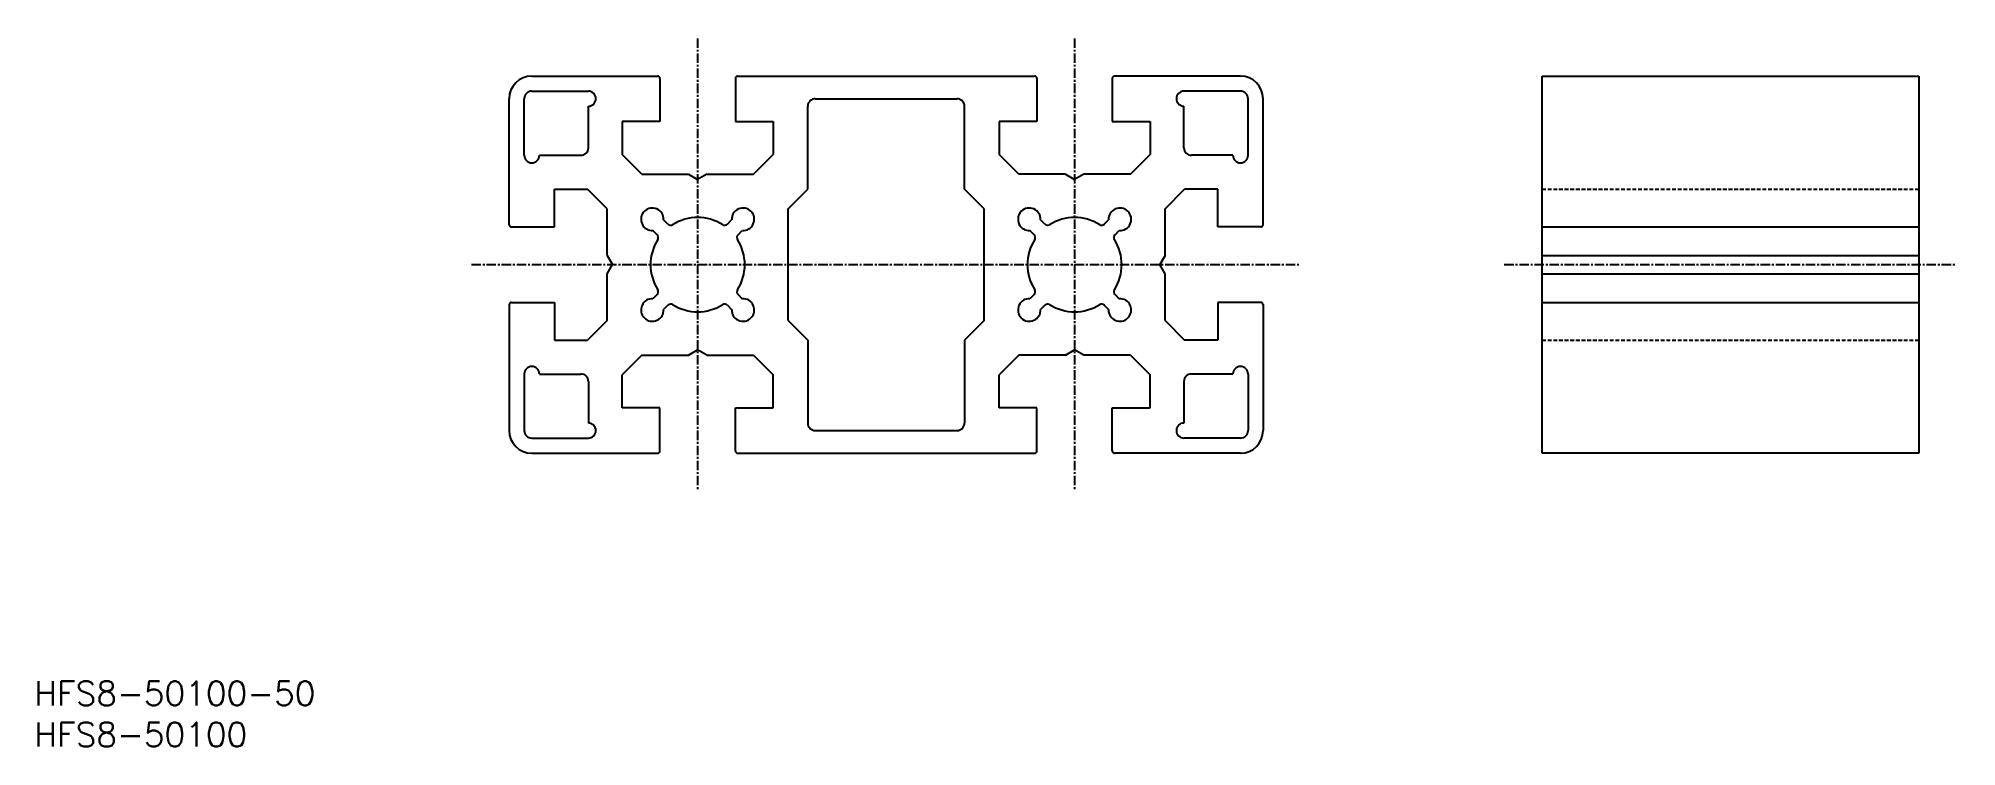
# Model space of a CAD drawing. Extents: x -55 to 199, y -29 to 65.
import ezdxf

# ---------------------------------------------------------------- set-up
doc = ezdxf.new("R2010")
doc.units = 0
doc.linetypes.add('CENTER', pattern=[2, 1.25, -0.25, 0.25, -0.25])
doc.linetypes.add('DASHED', pattern=[0.75, 0.5, -0.25])
doc.layers.get('0').update_dxf_attribs({"linetype": 'CONTINUOUS'})
doc.layers.add('CENTER', color=1, linetype='CENTER')
doc.styles.get("Standard").update_dxf_attribs({"font": 'txt.shx', "bigfont": 'bigfont.shx'})

msp = doc.modelspace()

# ---------------------------------------------------------------- linework, layer by layer
at = {"color": 7, "linetype": 'CONTINUOUS'}
for p, q in [((10.39, 60.34), (27.09, 60.34)), ((27.39, 60.04), (27.39, 54.34)), ((37.39, 60.04), (37.39, 54.34)), ((37.69, 60.34), (77.09, 60.34)), ((77.39, 60.04), (77.39, 54.34)), ((87.39, 60.04), (87.39, 54.34)), ((104.39, 60.34), (87.69, 60.34)), ((144.39, 10.34), (144.39, 60.34)), ((144.39, 60.34), (194.39, 60.34)), ((194.39, 60.34), (194.39, 10.34)), ((7.39, 40.64), (7.39, 57.34)), ((9.39, 49.84), (9.39, 57.34)), ((10.39, 58.34), (17.89, 58.34)), ((17.89, 50.84), (17.89, 56.34)), ((46.99, 45.34), (46.99, 56.34)), ((47.99, 57.34), (66.79, 57.34)), ((67.79, 45.34), (67.79, 56.34)), ((104.39, 58.34), (96.89, 58.34)), ((96.89, 50.84), (96.89, 56.34)), ((105.39, 49.84), (105.39, 57.34)), ((107.39, 40.64), (107.39, 57.34)), ((22.39, 54.34), (22.39, 49.93)), ((27.39, 54.34), (22.39, 54.34)), ((37.39, 54.34), (42.39, 54.34)), ((42.39, 54.34), (42.39, 49.93)), ((72.39, 54.34), (72.39, 49.93)), ((77.39, 54.34), (72.39, 54.34)), ((87.39, 54.34), (92.39, 54.34)), ((92.39, 54.34), (92.39, 49.93)), ((11.39, 49.84), (16.89, 49.84)), ((24.98, 47.34), (22.39, 49.93)), ((39.79, 47.34), (42.39, 49.93)), ((74.98, 47.34), (72.39, 49.93)), ((89.79, 47.34), (92.39, 49.93)), ((103.39, 49.84), (97.89, 49.84)), ((24.98, 47.34), (31.17, 47.34)), ((31.17, 47.34), (32.39, 46.64)), ((33.6, 47.34), (32.39, 46.64)), ((33.6, 47.34), (39.79, 47.34)), ((81.17, 47.34), (74.98, 47.34)), ((81.17, 47.34), (82.39, 46.64)), ((83.6, 47.34), (82.39, 46.64)), ((89.79, 47.34), (83.6, 47.34)), ((13.39, 40.34), (13.39, 45.34)), ((13.39, 45.34), (17.79, 45.34)), ((20.39, 42.74), (17.79, 45.34)), ((44.39, 42.74), (46.99, 45.34)), ((70.39, 42.74), (67.79, 45.34)), ((94.39, 42.74), (96.98, 45.34)), ((101.39, 45.34), (96.98, 45.34)), ((101.39, 40.34), (101.39, 45.34)), ((20.39, 36.55), (20.39, 42.74)), ((28.44, 40.7), (27.87, 41.27)), ((36.33, 40.7), (36.9, 41.27)), ((44.39, 27.93), (44.39, 42.74)), ((70.39, 27.93), (70.39, 42.74)), ((78.44, 40.7), (77.87, 41.27)), ((86.33, 40.7), (86.9, 41.27)), ((94.39, 36.55), (94.39, 42.74)), ((7.69, 40.34), (13.39, 40.34)), ((27.03, 39.28), (26.46, 39.85)), ((37.75, 39.28), (38.31, 39.85)), ((77.03, 39.28), (76.46, 39.85)), ((87.75, 39.28), (88.31, 39.85)), ((107.09, 40.34), (101.39, 40.34)), ((144.39, 40.34), (194.39, 40.34)), ((20.39, 36.55), (21.09, 35.34)), ((94.39, 36.55), (93.69, 35.34)), ((144.39, 36.55), (194.39, 36.55)), ((20.39, 34.13), (21.09, 35.34)), ((20.39, 27.93), (20.39, 34.13)), ((94.39, 34.13), (93.69, 35.34)), ((94.39, 27.93), (94.39, 34.13)), ((144.39, 34.13), (194.39, 34.13)), ((27.03, 31.39), (26.46, 30.83)), ((37.75, 31.39), (38.31, 30.83)), ((77.03, 31.39), (76.46, 30.83)), ((87.75, 31.39), (88.31, 30.83)), ((7.39, 30.04), (7.39, 13.34)), ((7.69, 30.34), (13.39, 30.34)), ((13.39, 30.34), (13.39, 25.34)), ((28.44, 29.98), (27.87, 29.41)), ((36.33, 29.98), (36.9, 29.41)), ((78.44, 29.98), (77.87, 29.41)), ((86.33, 29.98), (86.9, 29.41)), ((107.09, 30.34), (101.39, 30.34)), ((101.39, 30.34), (101.39, 25.34)), ((107.39, 30.04), (107.39, 13.34)), ((144.39, 30.34), (194.39, 30.34)), ((20.39, 27.93), (17.79, 25.34)), ((44.39, 27.93), (46.99, 25.33)), ((70.39, 27.93), (67.79, 25.33)), ((94.39, 27.93), (96.98, 25.34)), ((13.39, 25.34), (17.79, 25.34)), ((24.98, 23.34), (22.39, 20.74)), ((24.98, 23.34), (31.17, 23.34)), ((31.17, 23.34), (32.39, 24.04)), ((33.6, 23.34), (32.39, 24.04)), ((33.6, 23.34), (39.79, 23.34)), ((39.79, 23.34), (42.39, 20.74)), ((46.99, 25.33), (46.99, 14.34)), ((67.79, 25.33), (67.79, 14.34)), ((74.98, 23.34), (72.39, 20.74)), ((81.17, 23.34), (74.98, 23.34)), ((81.17, 23.34), (82.39, 24.04)), ((83.6, 23.34), (82.39, 24.04)), ((89.79, 23.34), (83.6, 23.34)), ((89.79, 23.34), (92.39, 20.74)), ((101.39, 25.34), (96.98, 25.34)), ((9.39, 20.84), (9.39, 13.34)), ((11.39, 20.84), (16.89, 20.84)), ((22.39, 16.34), (22.39, 20.74)), ((42.39, 16.34), (42.39, 20.74)), ((72.39, 16.34), (72.39, 20.74)), ((92.39, 16.34), (92.39, 20.74)), ((103.39, 20.84), (97.89, 20.84)), ((105.39, 20.84), (105.39, 13.34)), ((17.89, 19.84), (17.89, 14.34)), ((96.89, 19.84), (96.89, 14.34)), ((27.39, 16.34), (22.39, 16.34)), ((27.39, 10.64), (27.39, 16.34)), ((37.39, 10.64), (37.39, 16.34)), ((37.39, 16.34), (42.39, 16.34)), ((77.39, 16.34), (72.39, 16.34)), ((77.39, 10.64), (77.39, 16.34)), ((87.39, 16.34), (92.39, 16.34)), ((87.39, 10.64), (87.39, 16.34)), ((47.99, 13.34), (66.79, 13.34)), ((10.39, 12.34), (17.89, 12.34)), ((10.39, 10.34), (27.09, 10.34)), ((37.69, 10.34), (77.09, 10.34)), ((104.39, 10.34), (87.69, 10.34)), ((104.39, 12.34), (96.89, 12.34)), ((194.39, 10.34), (144.39, 10.34))]:
    msp.add_line(p, q, dxfattribs=at)
at = {"color": 3, "linetype": 'DASHED'}
for p, q in [((144.39, 45.34), (194.39, 45.34)), ((144.39, 25.34), (194.39, 25.34))]:
    msp.add_line(p, q, dxfattribs=at)
at = {"color": 7, "linetype": 'CONTINUOUS'}
for centre, radius, start, end in [((10.39, 57.34), 3, 90, 180), ((27.09, 60.04), 0.3, 0, 90), ((37.69, 60.04), 0.3, 90, 180), ((77.09, 60.04), 0.3, 0, 90), ((87.69, 60.04), 0.3, 90, 180), ((104.39, 57.34), 3, 0, 90), ((10.39, 57.34), 1, 90, 180), ((17.89, 57.34), 1, 270, 90), ((47.99, 56.34), 1, 90, 180), ((66.79, 56.34), 1, 0, 90), ((96.89, 57.34), 1, 90, 270), ((104.39, 57.34), 1, 0, 90), ((10.39, 49.84), 1, 180, 0), ((16.89, 50.84), 1, 270, 0), ((97.89, 50.84), 1, 180, 270), ((104.39, 49.84), 1, 180, 0), ((26.38, 41.35), 1.5, 356.8103, 273.1897), ((32.39, 35.34), 6.25, 57.8396, 122.1604), ((38.4, 41.35), 1.5, 266.8103, 183.1897), ((76.38, 41.35), 1.5, 356.8103, 273.1897), ((82.39, 35.34), 6.25, 57.8396, 122.1604), ((88.4, 41.35), 1.5, 266.8103, 183.1897), ((7.69, 40.64), 0.3, 180, 270), ((32.39, 35.34), 6.25, 147.8396, 212.1604), ((26.67, 38.93), 0.5, 327.8396, 45), ((28.79, 41.05), 0.5, 225, 302.1604), ((35.98, 41.05), 0.5, 237.8396, 315), ((38.1, 38.93), 0.5, 135, 212.1604), ((32.39, 35.34), 6.25, 327.8396, 32.1604), ((82.39, 35.34), 6.25, 147.8396, 212.1604), ((76.67, 38.93), 0.5, 327.8396, 45), ((78.79, 41.05), 0.5, 225, 302.1604), ((85.98, 41.05), 0.5, 237.8396, 315), ((88.1, 38.93), 0.5, 135, 212.1604), ((82.39, 35.34), 6.25, 327.8396, 32.1604), ((107.09, 40.64), 0.3, 270, 0), ((26.38, 29.33), 1.5, 86.8103, 3.1897), ((26.67, 31.75), 0.5, 315, 32.1604), ((38.4, 29.33), 1.5, 176.8103, 93.1897), ((38.1, 31.75), 0.5, 147.8396, 225), ((76.38, 29.33), 1.5, 86.8103, 3.1897), ((76.67, 31.75), 0.5, 315, 32.1604), ((88.4, 29.33), 1.5, 176.8103, 93.1897), ((88.1, 31.75), 0.5, 147.8396, 225), ((7.69, 30.04), 0.3, 90, 180), ((28.79, 29.62), 0.5, 57.8396, 135), ((32.39, 35.34), 6.25, 237.8396, 302.1604), ((35.98, 29.62), 0.5, 45, 122.1604), ((78.79, 29.62), 0.5, 57.8396, 135), ((82.39, 35.34), 6.25, 237.8396, 302.1604), ((85.98, 29.62), 0.5, 45, 122.1604), ((107.09, 30.04), 0.3, 0, 90), ((10.39, 20.84), 1, 0, 180), ((16.89, 19.84), 1, 360, 90), ((97.89, 19.84), 1, 90, 180), ((104.39, 20.84), 1, 0, 180), ((10.39, 13.34), 3, 180, 270), ((10.39, 13.34), 1, 180, 270), ((17.89, 13.34), 1, 270, 90), ((47.99, 14.34), 1, 180, 270), ((66.79, 14.34), 1, 270, 0), ((96.89, 13.34), 1, 90, 270), ((104.39, 13.34), 1, 270, 0), ((104.39, 13.34), 3, 270, 0), ((27.09, 10.64), 0.3, 270, 360), ((37.69, 10.64), 0.3, 180, 270), ((77.09, 10.64), 0.3, 270, 360), ((87.69, 10.64), 0.3, 180, 270)]:
    msp.add_arc(centre, radius, start, end, dxfattribs=at)
at = {"layer": 'CENTER', "color": 1, "linetype": 'CENTER'}
for p, q in [((32.39, 65.34), (32.39, 5.34)), ((82.39, 65.34), (82.39, 5.34)), ((2.39, 35.34), (112.39, 35.34)), ((139.39, 35.34), (199.39, 35.34))]:
    msp.add_line(p, q, dxfattribs=at)

# ---------------------------------------------------------------- texts
at = {"color": 7, "linetype": 'CONTINUOUS'}
for s, p in [('HFS8-50100-50', (-55.61, -23.1)), ('HFS8-50100', (-55.61, -28.56))]:
    msp.add_text(s, height=3.2, dxfattribs=at).set_placement(p)

doc.saveas('drawing.dxf')
